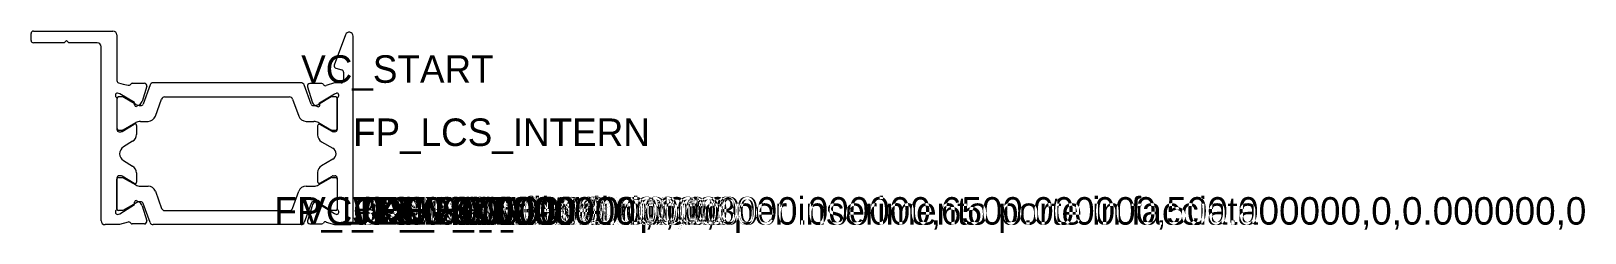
# Model space of a CAD drawing. Header units: metres. Extents: x 167 to 365, y 150 to 175.
import ezdxf

# ---------------------------------------------------------------- set-up
doc = ezdxf.new("R2010")
doc.units = ezdxf.units.M

msp = doc.modelspace()

# ---------------------------------------------------------------- linework, layer by layer
for p, q in [((167.162895, 174.148568), (167.162895, 175.048568)), ((167.462895, 175.348568), (177.563153, 175.348568)), ((171.36447, 173.848568), (167.462895, 173.848568)), ((171.662895, 174.148568), (171.36447, 173.848568)), ((171.961321, 173.848568), (171.662895, 174.148568)), ((175.563153, 173.848568), (171.961321, 173.848568)), ((178.063153, 174.848568), (178.063153, 169.047457)), ((207.093307, 174.879936), (205.681245, 171.000329)), ((208.063153, 151.247457), (208.063153, 174.708926)), ((176.063153, 151.2303), (176.063153, 173.348568)), ((205.885507, 170.607946), (206.640799, 170.405566)), ((206.863153, 170.115788), (206.863153, 169.047457)), ((178.275441, 168.760566), (178.881024, 168.61438)), ((178.881024, 168.61438), (179.486606, 168.468194)), ((180.010646, 168.71092), (181.560479, 168.71092)), ((181.84737, 168.323209), (181.262214, 166.409249)), ((182.275684, 168.501423), (181.38781, 166.062009)), ((201.474745, 168.764615), (182.651561, 168.764615)), ((202.738496, 166.062009), (201.850622, 168.501423)), ((202.278936, 168.270175), (202.864092, 166.356215)), ((204.115659, 168.657886), (202.565827, 168.657886)), ((205.726596, 168.747457), (204.6397, 168.41516)), ((206.563153, 168.747457), (205.726596, 168.747457)), ((178.063153, 166.881772), (178.063153, 162.847457)), ((178.063153, 166.764615), (178.063153, 162.964615)), ((178.437109, 167.376624), (178.150218, 167.464336)), ((178.823153, 166.964615), (178.263153, 166.964615)), ((180.309016, 166.259961), (178.437109, 167.376624)), ((180.451486, 166.025192), (178.823153, 166.964615)), ((180.298942, 165.971462), (180.309016, 166.259961)), ((180.872747, 165.936789), (180.592714, 165.787892)), ((181.105902, 165.864615), (181.051153, 165.864615)), ((182.955865, 164.522594), (183.748893, 166.701423)), ((184.12477, 166.964615), (200.001536, 166.964615)), ((200.377413, 166.701423), (201.170441, 164.522594)), ((203.075153, 165.864615), (203.020404, 165.864615)), ((203.253558, 165.883754), (203.533592, 165.734858)), ((205.303153, 166.964615), (203.67482, 166.025192)), ((203.81729, 166.206927), (205.689197, 167.376624)), ((203.827364, 165.918427), (203.81729, 166.206927)), ((205.863153, 166.964615), (205.303153, 166.964615)), ((205.689197, 167.376624), (205.976088, 167.464336)), ((206.063153, 166.881772), (206.063153, 162.847457)), ((206.063153, 162.964615), (206.063153, 166.764615)), ((181.051153, 163.864615), (182.016172, 163.864615)), ((202.110134, 163.864615), (203.075153, 163.864615)), ((178.263153, 162.764615), (178.769597, 162.764615)), ((178.363153, 162.547457), (178.582768, 162.547457)), ((178.732768, 162.58765), (180.263153, 163.521218)), ((178.869542, 162.791377), (180.451486, 163.704037)), ((180.563153, 163.348013), (180.563153, 162.193312)), ((203.563153, 163.298013), (203.563153, 162.143312)), ((203.67482, 163.704037), (205.256764, 162.791377)), ((205.393538, 162.58765), (203.863153, 163.471218)), ((205.356708, 162.764615), (205.863153, 162.764615)), ((205.763153, 162.547457), (205.543538, 162.547457)), ((180.063153, 161.327287), (178.913411, 160.613483)), ((204.063153, 161.277287), (205.512895, 160.440278)), ((178.913411, 158.881432), (180.063153, 158.167628)), ((205.512895, 159.054637), (204.063153, 158.217628)), ((178.063153, 156.647457), (178.063153, 152.613143)), ((178.063153, 152.7303), (178.063153, 156.5303)), ((178.263153, 156.7303), (178.769597, 156.7303)), ((178.582768, 156.947457), (178.363153, 156.947457)), ((180.263153, 155.973697), (178.732768, 156.907265)), ((178.869542, 156.703537), (180.451486, 155.790877)), ((180.563153, 157.301603), (180.563153, 156.146902)), ((203.563153, 157.351603), (203.563153, 156.196902)), ((203.67482, 155.790877), (205.256764, 156.703537)), ((203.863153, 156.023697), (205.393538, 156.907265)), ((205.356708, 156.7303), (205.863153, 156.7303)), ((205.543538, 156.947457), (205.763153, 156.947457)), ((206.063153, 156.647457), (206.063153, 152.613143)), ((206.063153, 156.5303), (206.063153, 152.7303)), ((181.051153, 155.6303), (182.016172, 155.6303)), ((182.955865, 154.97232), (183.748893, 152.793492)), ((200.377413, 152.793492), (201.170441, 154.97232)), ((202.110134, 155.6303), (203.075153, 155.6303)), ((178.150218, 152.030579), (178.437109, 152.118291)), ((178.823153, 152.5303), (178.263153, 152.5303)), ((178.437109, 152.118291), (180.309016, 153.287988)), ((180.451486, 153.469723), (178.823153, 152.5303)), ((180.309016, 153.287988), (180.298942, 153.576487)), ((180.592714, 153.760057), (180.872747, 153.61116)), ((181.105902, 153.6303), (181.051153, 153.6303)), ((181.262214, 153.1387), (181.84737, 151.207583)), ((182.275684, 150.993492), (181.38781, 153.432906)), ((184.12477, 152.5303), (200.001536, 152.5303)), ((202.738496, 153.432906), (201.850622, 150.993492)), ((202.864092, 153.1387), (202.278936, 151.22474)), ((203.075153, 153.6303), (203.020404, 153.6303)), ((203.533592, 153.760057), (203.253558, 153.61116)), ((205.303153, 152.5303), (203.67482, 153.469723)), ((203.81729, 153.287988), (203.827364, 153.576487)), ((205.689197, 152.118291), (203.81729, 153.287988)), ((205.863153, 152.5303), (205.303153, 152.5303)), ((205.976088, 152.030579), (205.689197, 152.118291)), ((178.39971, 150.7303), (176.563153, 150.7303)), ((179.486606, 151.062598), (178.39971, 150.7303)), ((181.560479, 150.819872), (180.010646, 150.819872)), ((201.474745, 150.7303), (182.651561, 150.7303)), ((202.565827, 150.837029), (204.115659, 150.837029)), ((204.6397, 151.062598), (205.726596, 150.7303)), ((205.726596, 150.7303), (207.563153, 150.7303))]:
    msp.add_line(p, q)
for centre, radius, start, end in [((167.462895, 175.048568), 0.3, 90, 180), ((167.462895, 174.148568), 0.3, 180, 270), ((175.563153, 173.348568), 0.5, 0, 90), ((177.563153, 174.848568), 0.5, 0, 90), ((207.563153, 174.708926), 0.5, 0, 160), ((205.963153, 170.897723), 0.3, 160, 255), ((206.563153, 170.115788), 0.3, 0, 75), ((178.363153, 169.047457), 0.3, 180, 253), ((179.574317, 168.755086), 0.3, 253, 330.769063), ((180.010646, 168.51092), 0.2, 90, 150.769063), ((181.560479, 168.41092), 0.3, 343, 90), ((182.651561, 168.364615), 0.4, 90, 160), ((201.474745, 168.364615), 0.4, 20, 90), ((202.565827, 168.357886), 0.3, 90, 197), ((204.115659, 168.457886), 0.2, 29.230937, 90), ((204.551989, 168.702052), 0.3, 209.230937, 287), ((206.563153, 169.047457), 0.3, 270, 0), ((178.163153, 167.164615), 0.3, 92.471219, 250.528783), ((178.263153, 166.764615), 0.2, 90, 180), ((180.49882, 165.964482), 0.2, 180, 298), ((181.051153, 167.064615), 1.2, 240.018361, 270), ((180.49717, 166.643147), 0.8, 298, 343), ((181.105902, 166.164615), 0.3, 270, 340), ((184.12477, 166.564615), 0.4, 90, 160), ((200.001536, 166.564615), 0.4, 20, 90), ((203.020404, 166.164615), 0.3, 200, 270), ((203.629136, 166.590112), 0.8, 197, 242), ((203.075153, 167.064615), 1.2, 270, 299.981639), ((203.627486, 165.911448), 0.2, 242, 0), ((205.863153, 166.764615), 0.2, 0, 90), ((205.963153, 167.164615), 0.3, 289.471221, 87.528779), ((181.051153, 162.664615), 1.2, 90, 119.981639), ((182.016172, 164.864615), 1, 270, 340), ((202.110134, 164.864615), 1, 200, 270), ((203.075153, 162.664615), 1.2, 60.018361, 90), ((178.263153, 162.964615), 0.2, 180, 270), ((178.363153, 162.847457), 0.3, 180, 270), ((178.582768, 162.847457), 0.3, 270, 300), ((178.769597, 162.964615), 0.2, 270, 299.981639), ((179.563153, 162.193312), 1, 300, 0), ((180.363153, 163.348013), 0.2, 0, 120), ((203.763153, 163.298013), 0.2, 60, 180), ((204.563153, 162.143312), 1, 180, 239.999999), ((205.356708, 162.964615), 0.2, 240.018361, 270), ((205.543538, 162.847457), 0.3, 240, 270), ((205.763153, 162.847457), 0.3, 270, 0), ((205.863153, 162.964615), 0.2, 270, 0), ((179.413411, 159.747457), 1, 120, 240), ((205.112895, 159.747457), 0.8, 299.999999, 59.999999), ((179.563153, 157.301603), 1, 0, 60), ((204.563153, 157.351603), 1, 119.999999, 180), ((178.363153, 156.647457), 0.3, 90, 180), ((178.263153, 156.5303), 0.2, 90, 180), ((178.582768, 156.647457), 0.3, 60, 90), ((178.769597, 156.5303), 0.2, 60.018361, 90), ((180.363153, 156.146902), 0.2, 240, 0), ((203.763153, 156.196902), 0.2, 180, 300), ((205.356708, 156.5303), 0.2, 90, 119.981639), ((205.543538, 156.647457), 0.3, 90, 120), ((205.763153, 156.647457), 0.3, 0, 90), ((205.863153, 156.5303), 0.2, 0, 90), ((181.051153, 156.8303), 1.2, 240.018361, 270), ((182.016172, 154.6303), 1, 20, 90), ((202.110134, 154.6303), 1, 90, 160), ((203.075153, 156.8303), 1.2, 270, 299.981639), ((178.163153, 152.3303), 0.3, 109.471221, 267.528779), ((178.263153, 152.7303), 0.2, 180, 270), ((180.49882, 153.583467), 0.2, 62, 180), ((181.051153, 152.4303), 1.2, 90, 119.981639), ((180.49717, 152.904802), 0.8, 17, 62), ((181.105902, 153.3303), 0.3, 20, 90), ((184.12477, 152.9303), 0.4, 200, 270), ((200.001536, 152.9303), 0.4, 270, 340), ((203.020404, 153.3303), 0.3, 90, 160), ((203.629136, 152.904802), 0.8, 118, 163), ((203.075153, 152.4303), 1.2, 60.018361, 90), ((203.627486, 153.583467), 0.2, 0, 118), ((205.863153, 152.7303), 0.2, 270, 0), ((205.963153, 152.3303), 0.3, 272.471221, 70.528779), ((176.563153, 151.2303), 0.5, 180, 270), ((179.574317, 150.775706), 0.3, 29.230937, 107), ((180.010646, 151.019872), 0.2, 209.230937, 270), ((181.560479, 151.119872), 0.3, 270, 17), ((182.651561, 151.1303), 0.4, 200, 270), ((201.474745, 151.1303), 0.4, 270, 340), ((202.565827, 151.137029), 0.3, 163, 270), ((204.115659, 151.037029), 0.2, 270, 330.769063), ((204.551989, 150.792863), 0.3, 73, 150.769063), ((207.563153, 151.2303), 0.5, 270, 0)]:
    msp.add_arc(centre, radius, start, end)

# ---------------------------------------------------------------- texts
for tag, p in [('VC_START', (201.474745, 168.764615)), ('FP_LCS_INTERN', (208.063153, 160.7303)), ('FP_LCS_HOT', (198.063153, 150.7303)), ('VC_END', (201.474745, 150.7303)), ('WX:0.000000', (208.063153, 150.7303)), ('WY:0.000000', (208.063153, 150.7303)), ('JX:0.000000', (208.063153, 150.7303)), ('JY:0.000000', (208.063153, 150.7303)), ('TDEV:0.000000', (208.063153, 150.7303)), ('TDEV2:0.000000', (208.063153, 150.7303)), ('TDEV3:0.000000', (208.063153, 150.7303)), ('TDEV4:0.000000', (208.063153, 150.7303)), ('TDEV5:0.000000', (208.063153, 150.7303)), ('OPTI:500.000000,1,0,3000.000000,6500.000000,500.000000,0,0.000000,0', (208.063153, 150.7303)), ('GLASS_MIN:0.000000', (208.063153, 150.7303)), ('GLASS_MAX:0.000000', (208.063153, 150.7303)), ('DESC:Profilo di riporto per inserimento porte in facciata', (208.063153, 150.7303)), ('DENS:0.630000', (208.063153, 150.7303)), ('FRONT_VIEW', (208.063153, 150.7303)), ('BL01:6800.000000,,1', (208.063153, 150.7303)), ('PANE_WIDTH:0.000000', (208.063153, 150.7303)), ('FP_LCS_ORIG', (208.063153, 150.7303))]:
    msp.add_attdef(tag, p, '', height=3.5)

doc.saveas('drawing.dxf')
